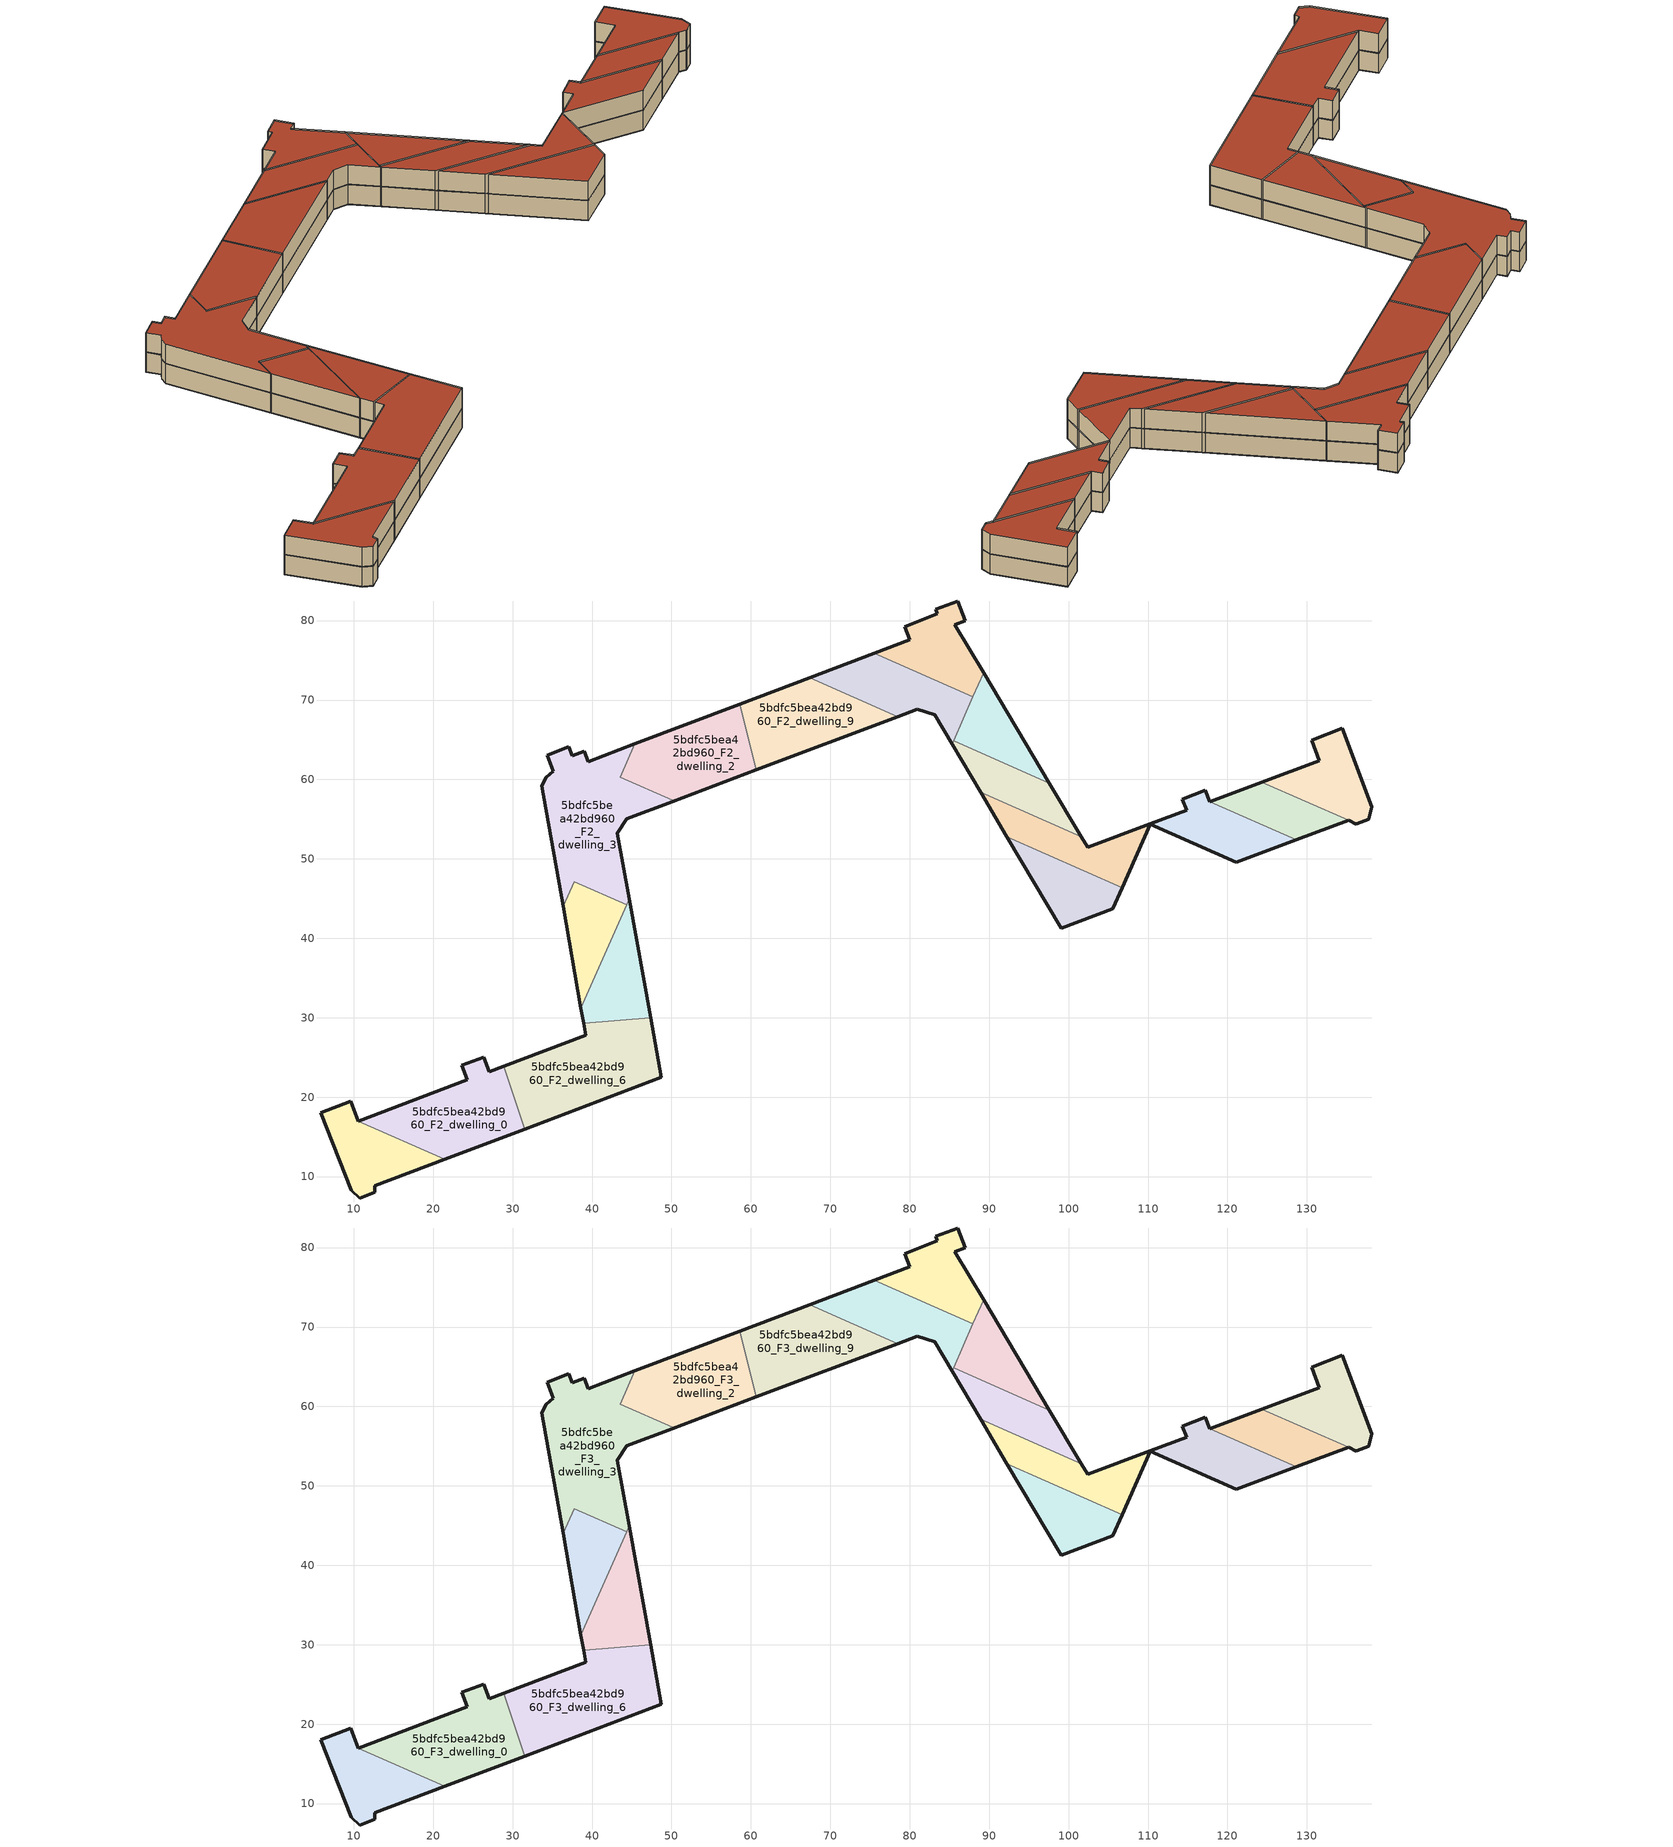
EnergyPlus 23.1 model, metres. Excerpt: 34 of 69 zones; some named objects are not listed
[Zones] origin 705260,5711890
5bdfc5bea42bd960_F2_dwelling_0
 floor to 5bdfc5bea42bd960_F1_dwelling_0 (EU_floor_Construction): 31.53,15.99 28.88,23.9 27.05,23.21 26.34,25.04 23.58,23.99 24.28,22.16 10.56,16.97 21.44,12.17 z6
 wall outside (EU_wall_Construction): 31.53,15.99 21.44,12.17 / 10.56,16.97 24.28,22.16 23.58,23.99 26.34,25.04 27.05,23.21 28.88,23.9 z6:9
 wall to 5bdfc5bea42bd960_F2_dwelling_6 (EU_wall_Construction): 28.88,23.9 31.53,15.99 z6:9
 wall to 5bdfc5bea42bd960_F2_dwelling_1 (EU_wall_Construction): 21.44,12.17 10.56,16.97 z6:9
5bdfc5bea42bd960_F2_dwelling_1
 floor to 5bdfc5bea42bd960_F1_dwelling_1 (EU_floor_Construction): 21.44,12.17 10.56,16.97 9.6,19.5 5.87,18.06 9.7,8.28 10.77,7.3 12.61,8.01 12.64,8.84 z6
 wall outside (EU_wall_Construction): 21.44,12.17 12.64,8.84 12.61,8.01 10.77,7.3 9.7,8.28 5.87,18.06 9.6,19.5 10.56,16.97 z6:9
5bdfc5bea42bd960_F2_dwelling_10
 floor to 5bdfc5bea42bd960_F1_dwelling_10 (EU_floor_Construction): 97.57,59.55 89.31,73.44 85.52,64.87 z6
 wall outside (EU_wall_Construction): 89.31,73.44 97.57,59.55 z6:9
 wall to 5bdfc5bea42bd960_F2_dwelling_11 (EU_wall_Construction): 97.57,59.55 85.52,64.87 z6:9
 wall to 5bdfc5bea42bd960_F2_dwelling_8 (EU_wall_Construction): 85.52,64.87 87.96,70.39 z6:9
 wall to 5bdfc5bea42bd960_F2_dwelling_7 (EU_wall_Construction): 87.96,70.39 89.31,73.44 z6:9
5bdfc5bea42bd960_F2_dwelling_11
 floor to 5bdfc5bea42bd960_F1_dwelling_11 (EU_floor_Construction): 101.61,52.76 97.57,59.55 85.52,64.87 85.33,64.43 88.92,58.37 z6
 wall outside (EU_wall_Construction): 88.92,58.37 85.33,64.43 / 97.57,59.55 101.61,52.76 z6:9
 wall to 5bdfc5bea42bd960_F2_dwelling_12 (EU_wall_Construction): 101.61,52.76 88.92,58.37 z6:9
 wall to 5bdfc5bea42bd960_F2_dwelling_8 (EU_wall_Construction): 85.33,64.43 85.52,64.87 z6:9
5bdfc5bea42bd960_F2_dwelling_12
 floor to 5bdfc5bea42bd960_F1_dwelling_12 (EU_floor_Construction): 106.75,46.37 110.27,54.34 110.3,54.41 102.39,51.45 101.61,52.76 88.92,58.37 92.23,52.78 z6
 wall outside (EU_wall_Construction): 101.61,52.76 102.39,51.45 110.3,54.41 / 110.27,54.34 106.75,46.37 / 92.23,52.78 88.92,58.37 z6:9
 wall to 5bdfc5bea42bd960_F2_dwelling_16 (EU_wall_Construction): 110.3,54.41 110.27,54.34 z6:9
 wall to 5bdfc5bea42bd960_F2_dwelling_13 (EU_wall_Construction): 106.75,46.37 92.23,52.78 z6:9
5bdfc5bea42bd960_F2_dwelling_13
 floor to 5bdfc5bea42bd960_F1_dwelling_13 (EU_floor_Construction): 105.57,43.71 106.75,46.37 92.23,52.78 99.05,41.26 z6
 wall outside (EU_wall_Construction): 106.75,46.37 105.57,43.71 99.05,41.26 92.23,52.78 z6:9
5bdfc5bea42bd960_F2_dwelling_14
 floor to 5bdfc5bea42bd960_F1_dwelling_14 (EU_floor_Construction): 137.8,54.96 138.14,56.59 134.44,66.42 130.62,64.95 131.55,62.37 124.35,59.67 135.24,54.86 136.19,54.36 136.29,54.4 z6
 wall outside (EU_wall_Construction): 124.35,59.67 131.55,62.37 130.62,64.95 134.44,66.42 138.14,56.59 137.8,54.96 136.29,54.4 136.19,54.36 135.24,54.86 z6:9
 wall to 5bdfc5bea42bd960_F2_dwelling_15 (EU_wall_Construction): 135.24,54.86 124.35,59.67 z6:9
5bdfc5bea42bd960_F2_dwelling_15
 floor to 5bdfc5bea42bd960_F1_dwelling_15 (EU_floor_Construction): 135.24,54.86 124.35,59.67 117.78,57.21 128.68,52.39 z6
 wall outside (EU_wall_Construction): 117.78,57.21 124.35,59.67 / 135.24,54.86 128.68,52.39 z6:9
 wall to 5bdfc5bea42bd960_F2_dwelling_16 (EU_wall_Construction): 128.68,52.39 117.78,57.21 z6:9
5bdfc5bea42bd960_F2_dwelling_16
 floor to 5bdfc5bea42bd960_F1_dwelling_16 (EU_floor_Construction): 128.68,52.39 117.78,57.21 117.21,58.62 114.32,57.47 114.86,56.12 110.3,54.41 110.27,54.34 121.11,49.55 z6
 wall outside (EU_wall_Construction): 110.3,54.41 114.86,56.12 114.32,57.47 117.21,58.62 117.78,57.21 / 128.68,52.39 121.11,49.55 110.27,54.34 z6:9
5bdfc5bea42bd960_F2_dwelling_2
 floor to 5bdfc5bea42bd960_F1_dwelling_2 (EU_floor_Construction): 60.69,61.2 58.57,69.46 45.39,64.46 43.54,60.29 50.16,57.37 50.09,57.21 z6
 wall outside (EU_wall_Construction): 60.69,61.2 50.09,57.21 / 45.39,64.46 58.57,69.46 z6:9
 wall to 5bdfc5bea42bd960_F2_dwelling_3 (EU_wall_Construction): 50.09,57.21 50.16,57.37 43.54,60.29 45.39,64.46 z6:9
 wall to 5bdfc5bea42bd960_F2_dwelling_9 (EU_wall_Construction): 58.57,69.46 60.69,61.2 z6:9
5bdfc5bea42bd960_F2_dwelling_3
 floor to 5bdfc5bea42bd960_F1_dwelling_3 (EU_floor_Construction): 44.67,44.96 43.19,53.2 44.36,55.05 50.09,57.21 50.16,57.37 43.54,60.29 45.39,64.46 39.49,62.23 39.02,63.52 37.52,62.95 37.08,64.1 34.36,63.02 35.1,61.03 34.24,60.3 33.68,59.23 36.35,44.01 37.73,47.13 44.34,44.21 z6
 wall outside (EU_wall_Construction): 50.09,57.21 44.36,55.05 43.19,53.2 44.67,44.96 / 36.35,44.01 33.68,59.23 34.24,60.3 35.1,61.03 34.36,63.02 37.08,64.1 37.52,62.95 39.02,63.52 39.49,62.23 45.39,64.46 z6:9
 wall to 5bdfc5bea42bd960_F2_dwelling_4 (EU_wall_Construction): 44.34,44.21 37.73,47.13 36.35,44.01 z6:9
 wall to 5bdfc5bea42bd960_F2_dwelling_5 (EU_wall_Construction): 44.67,44.96 44.34,44.21 z6:9
5bdfc5bea42bd960_F2_dwelling_4
 floor to 5bdfc5bea42bd960_F1_dwelling_4 (EU_floor_Construction): 38.6,31.21 44.34,44.21 37.73,47.13 36.35,44.01 z6
 wall outside (EU_wall_Construction): 38.6,31.21 36.35,44.01 z6:9
 wall to 5bdfc5bea42bd960_F2_dwelling_5 (EU_wall_Construction): 44.34,44.21 38.6,31.21 z6:9
5bdfc5bea42bd960_F2_dwelling_5
 floor to 5bdfc5bea42bd960_F1_dwelling_5 (EU_floor_Construction): 47.37,29.96 44.67,44.96 38.6,31.21 38.94,29.3 z6
 wall outside (EU_wall_Construction): 44.67,44.96 47.37,29.96 / 38.94,29.3 38.6,31.21 z6:9
 wall to 5bdfc5bea42bd960_F2_dwelling_6 (EU_wall_Construction): 47.37,29.96 38.94,29.3 z6:9
5bdfc5bea42bd960_F2_dwelling_6
 floor to 5bdfc5bea42bd960_F1_dwelling_6 (EU_floor_Construction): 48.71,22.49 47.37,29.96 38.94,29.3 39.2,27.81 28.88,23.9 31.53,15.99 z6
 wall outside (EU_wall_Construction): 47.37,29.96 48.71,22.49 31.53,15.99 / 28.88,23.9 39.2,27.81 38.94,29.3 z6:9
5bdfc5bea42bd960_F2_dwelling_7
 floor to 5bdfc5bea42bd960_F1_dwelling_7 (EU_floor_Construction): 87.96,70.39 89.31,73.44 85.7,79.5 86.98,79.96 86.03,82.47 83.26,81.41 83.47,80.84 79.39,79.22 80.01,77.58 75.53,75.88 z6
 wall outside (EU_wall_Construction): 75.53,75.88 80.01,77.58 79.39,79.22 83.47,80.84 83.26,81.41 86.03,82.47 86.98,79.96 85.7,79.5 89.31,73.44 z6:9
 wall to 5bdfc5bea42bd960_F2_dwelling_8 (EU_wall_Construction): 87.96,70.39 75.53,75.88 z6:9
5bdfc5bea42bd960_F2_dwelling_8
 floor to 5bdfc5bea42bd960_F1_dwelling_8 (EU_floor_Construction): 85.33,64.43 87.96,70.39 75.53,75.88 67.42,72.81 78.51,67.91 80.94,68.83 83.13,68.15 z6
 wall outside (EU_wall_Construction): 67.42,72.81 75.53,75.88 / 85.33,64.43 83.13,68.15 80.94,68.83 78.51,67.91 z6:9
 wall to 5bdfc5bea42bd960_F2_dwelling_9 (EU_wall_Construction): 78.51,67.91 67.42,72.81 z6:9
5bdfc5bea42bd960_F2_dwelling_9
 floor to 5bdfc5bea42bd960_F1_dwelling_9 (EU_floor_Construction): 78.51,67.91 67.42,72.81 58.57,69.46 60.69,61.2 z6
 wall outside (EU_wall_Construction): 78.51,67.91 60.69,61.2 / 58.57,69.46 67.42,72.81 z6:9
5bdfc5bea42bd960_F3_dwelling_0
 floor to 5bdfc5bea42bd960_F2_dwelling_0 (EU_floor_Construction): 31.53,15.99 28.88,23.9 27.05,23.21 26.34,25.04 23.58,23.99 24.28,22.16 10.56,16.97 21.44,12.17 z9
 wall outside (EU_wall_Construction): 31.53,15.99 21.44,12.17 / 10.56,16.97 24.28,22.16 23.58,23.99 26.34,25.04 27.05,23.21 28.88,23.9 z9:12
 wall to 5bdfc5bea42bd960_F3_dwelling_6 (EU_wall_Construction): 28.88,23.9 31.53,15.99 z9:12
 wall to 5bdfc5bea42bd960_F3_dwelling_1 (EU_wall_Construction): 21.44,12.17 10.56,16.97 z9:12
 roof outside (EU_roof_Construction): 28.88,23.9 31.53,15.99 21.44,12.17 10.56,16.97 24.28,22.16 23.58,23.99 26.34,25.04 27.05,23.21 z12
5bdfc5bea42bd960_F3_dwelling_1
 floor to 5bdfc5bea42bd960_F2_dwelling_1 (EU_floor_Construction): 21.44,12.17 10.56,16.97 9.6,19.5 5.87,18.06 9.7,8.28 10.77,7.3 12.61,8.01 12.64,8.84 z9
 wall outside (EU_wall_Construction): 21.44,12.17 12.64,8.84 12.61,8.01 10.77,7.3 9.7,8.28 5.87,18.06 9.6,19.5 10.56,16.97 z9:12
 roof outside (EU_roof_Construction): 21.44,12.17 12.64,8.84 12.61,8.01 10.77,7.3 9.7,8.28 5.87,18.06 9.6,19.5 10.56,16.97 z12
5bdfc5bea42bd960_F3_dwelling_10
 floor to 5bdfc5bea42bd960_F2_dwelling_10 (EU_floor_Construction): 97.57,59.55 89.31,73.44 85.52,64.87 z9
 wall outside (EU_wall_Construction): 89.31,73.44 97.57,59.55 z9:12
 wall to 5bdfc5bea42bd960_F3_dwelling_11 (EU_wall_Construction): 97.57,59.55 85.52,64.87 z9:12
 wall to 5bdfc5bea42bd960_F3_dwelling_8 (EU_wall_Construction): 85.52,64.87 87.96,70.39 z9:12
 wall to 5bdfc5bea42bd960_F3_dwelling_7 (EU_wall_Construction): 87.96,70.39 89.31,73.44 z9:12
 roof outside (EU_roof_Construction): 89.31,73.44 97.57,59.55 85.52,64.87 z12
5bdfc5bea42bd960_F3_dwelling_11
 floor to 5bdfc5bea42bd960_F2_dwelling_11 (EU_floor_Construction): 101.61,52.76 97.57,59.55 85.52,64.87 85.33,64.43 88.92,58.37 z9
 wall outside (EU_wall_Construction): 88.92,58.37 85.33,64.43 / 97.57,59.55 101.61,52.76 z9:12
 wall to 5bdfc5bea42bd960_F3_dwelling_12 (EU_wall_Construction): 101.61,52.76 88.92,58.37 z9:12
 wall to 5bdfc5bea42bd960_F3_dwelling_8 (EU_wall_Construction): 85.33,64.43 85.52,64.87 z9:12
 roof outside (EU_roof_Construction): 97.57,59.55 101.61,52.76 88.92,58.37 85.33,64.43 85.52,64.87 z12
5bdfc5bea42bd960_F3_dwelling_12
 floor to 5bdfc5bea42bd960_F2_dwelling_12 (EU_floor_Construction): 106.75,46.37 110.27,54.34 110.3,54.41 102.39,51.45 101.61,52.76 88.92,58.37 92.23,52.78 z9
 wall outside (EU_wall_Construction): 101.61,52.76 102.39,51.45 110.3,54.41 / 110.27,54.34 106.75,46.37 / 92.23,52.78 88.92,58.37 z9:12
 wall to 5bdfc5bea42bd960_F3_dwelling_16 (EU_wall_Construction): 110.3,54.41 110.27,54.34 z9:12
 wall to 5bdfc5bea42bd960_F3_dwelling_13 (EU_wall_Construction): 106.75,46.37 92.23,52.78 z9:12
 roof outside (EU_roof_Construction): 110.3,54.41 110.27,54.34 106.75,46.37 92.23,52.78 88.92,58.37 101.61,52.76 102.39,51.45 z12
5bdfc5bea42bd960_F3_dwelling_13
 floor to 5bdfc5bea42bd960_F2_dwelling_13 (EU_floor_Construction): 105.57,43.71 106.75,46.37 92.23,52.78 99.05,41.26 z9
 wall outside (EU_wall_Construction): 106.75,46.37 105.57,43.71 99.05,41.26 92.23,52.78 z9:12
 roof outside (EU_roof_Construction): 106.75,46.37 105.57,43.71 99.05,41.26 92.23,52.78 z12
5bdfc5bea42bd960_F3_dwelling_14
 floor to 5bdfc5bea42bd960_F2_dwelling_14 (EU_floor_Construction): 137.8,54.96 138.14,56.59 134.44,66.42 130.62,64.95 131.55,62.37 124.35,59.67 135.24,54.86 136.19,54.36 136.29,54.4 z9
 wall outside (EU_wall_Construction): 124.35,59.67 131.55,62.37 130.62,64.95 134.44,66.42 138.14,56.59 137.8,54.96 136.29,54.4 136.19,54.36 135.24,54.86 z9:12
 wall to 5bdfc5bea42bd960_F3_dwelling_15 (EU_wall_Construction): 135.24,54.86 124.35,59.67 z9:12
 roof outside (EU_roof_Construction): 134.44,66.42 138.14,56.59 137.8,54.96 136.29,54.4 136.19,54.36 135.24,54.86 124.35,59.67 131.55,62.37 130.62,64.95 z12
5bdfc5bea42bd960_F3_dwelling_15
 floor to 5bdfc5bea42bd960_F2_dwelling_15 (EU_floor_Construction): 135.24,54.86 124.35,59.67 117.78,57.21 128.68,52.39 z9
 wall outside (EU_wall_Construction): 117.78,57.21 124.35,59.67 / 135.24,54.86 128.68,52.39 z9:12
 wall to 5bdfc5bea42bd960_F3_dwelling_16 (EU_wall_Construction): 128.68,52.39 117.78,57.21 z9:12
 roof outside (EU_roof_Construction): 135.24,54.86 128.68,52.39 117.78,57.21 124.35,59.67 z12
5bdfc5bea42bd960_F3_dwelling_16
 floor to 5bdfc5bea42bd960_F2_dwelling_16 (EU_floor_Construction): 128.68,52.39 117.78,57.21 117.21,58.62 114.32,57.47 114.86,56.12 110.3,54.41 110.27,54.34 121.11,49.55 z9
 wall outside (EU_wall_Construction): 110.3,54.41 114.86,56.12 114.32,57.47 117.21,58.62 117.78,57.21 / 128.68,52.39 121.11,49.55 110.27,54.34 z9:12
 roof outside (EU_roof_Construction): 128.68,52.39 121.11,49.55 110.27,54.34 110.3,54.41 114.86,56.12 114.32,57.47 117.21,58.62 117.78,57.21 z12
5bdfc5bea42bd960_F3_dwelling_2
 floor to 5bdfc5bea42bd960_F2_dwelling_2 (EU_floor_Construction): 60.69,61.2 58.57,69.46 45.39,64.46 43.54,60.29 50.16,57.37 50.09,57.21 z9
 wall outside (EU_wall_Construction): 60.69,61.2 50.09,57.21 / 45.39,64.46 58.57,69.46 z9:12
 wall to 5bdfc5bea42bd960_F3_dwelling_3 (EU_wall_Construction): 50.09,57.21 50.16,57.37 43.54,60.29 45.39,64.46 z9:12
 wall to 5bdfc5bea42bd960_F3_dwelling_9 (EU_wall_Construction): 58.57,69.46 60.69,61.2 z9:12
 roof outside (EU_roof_Construction): 58.57,69.46 60.69,61.2 50.09,57.21 50.16,57.37 43.54,60.29 45.39,64.46 z12
5bdfc5bea42bd960_F3_dwelling_3
 floor to 5bdfc5bea42bd960_F2_dwelling_3 (EU_floor_Construction): 44.67,44.96 43.19,53.2 44.36,55.05 50.09,57.21 50.16,57.37 43.54,60.29 45.39,64.46 39.49,62.23 39.02,63.52 37.52,62.95 37.08,64.1 34.36,63.02 35.1,61.03 34.24,60.3 33.68,59.23 36.35,44.01 37.73,47.13 44.34,44.21 z9
 wall outside (EU_wall_Construction): 50.09,57.21 44.36,55.05 43.19,53.2 44.67,44.96 / 36.35,44.01 33.68,59.23 34.24,60.3 35.1,61.03 34.36,63.02 37.08,64.1 37.52,62.95 39.02,63.52 39.49,62.23 45.39,64.46 z9:12
 wall to 5bdfc5bea42bd960_F3_dwelling_4 (EU_wall_Construction): 44.34,44.21 37.73,47.13 36.35,44.01 z9:12
 wall to 5bdfc5bea42bd960_F3_dwelling_5 (EU_wall_Construction): 44.67,44.96 44.34,44.21 z9:12
 roof outside (EU_roof_Construction): 45.39,64.46 43.54,60.29 50.16,57.37 50.09,57.21 44.36,55.05 43.19,53.2 44.67,44.96 44.34,44.21 37.73,47.13 36.35,44.01 33.68,59.23 34.24,60.3 35.1,61.03 34.36,63.02 37.08,64.1 37.52,62.95 39.02,63.52 39.49,62.23 z12
5bdfc5bea42bd960_F3_dwelling_4
 floor to 5bdfc5bea42bd960_F2_dwelling_4 (EU_floor_Construction): 38.6,31.21 44.34,44.21 37.73,47.13 36.35,44.01 z9
 wall outside (EU_wall_Construction): 38.6,31.21 36.35,44.01 z9:12
 wall to 5bdfc5bea42bd960_F3_dwelling_5 (EU_wall_Construction): 44.34,44.21 38.6,31.21 z9:12
 roof outside (EU_roof_Construction): 44.34,44.21 38.6,31.21 36.35,44.01 37.73,47.13 z12
5bdfc5bea42bd960_F3_dwelling_5
 floor to 5bdfc5bea42bd960_F2_dwelling_5 (EU_floor_Construction): 47.37,29.96 44.67,44.96 38.6,31.21 38.94,29.3 z9
 wall outside (EU_wall_Construction): 44.67,44.96 47.37,29.96 / 38.94,29.3 38.6,31.21 z9:12
 wall to 5bdfc5bea42bd960_F3_dwelling_6 (EU_wall_Construction): 47.37,29.96 38.94,29.3 z9:12
 roof outside (EU_roof_Construction): 44.67,44.96 47.37,29.96 38.94,29.3 38.6,31.21 z12
5bdfc5bea42bd960_F3_dwelling_6
 floor to 5bdfc5bea42bd960_F2_dwelling_6 (EU_floor_Construction): 48.71,22.49 47.37,29.96 38.94,29.3 39.2,27.81 28.88,23.9 31.53,15.99 z9
 wall outside (EU_wall_Construction): 47.37,29.96 48.71,22.49 31.53,15.99 / 28.88,23.9 39.2,27.81 38.94,29.3 z9:12
 roof outside (EU_roof_Construction): 47.37,29.96 48.71,22.49 31.53,15.99 28.88,23.9 39.2,27.81 38.94,29.3 z12
5bdfc5bea42bd960_F3_dwelling_7
 floor to 5bdfc5bea42bd960_F2_dwelling_7 (EU_floor_Construction): 87.96,70.39 89.31,73.44 85.7,79.5 86.98,79.96 86.03,82.47 83.26,81.41 83.47,80.84 79.39,79.22 80.01,77.58 75.53,75.88 z9
 wall outside (EU_wall_Construction): 75.53,75.88 80.01,77.58 79.39,79.22 83.47,80.84 83.26,81.41 86.03,82.47 86.98,79.96 85.7,79.5 89.31,73.44 z9:12
 wall to 5bdfc5bea42bd960_F3_dwelling_8 (EU_wall_Construction): 87.96,70.39 75.53,75.88 z9:12
 roof outside (EU_roof_Construction): 86.03,82.47 86.98,79.96 85.7,79.5 89.31,73.44 87.96,70.39 75.53,75.88 80.01,77.58 79.39,79.22 83.47,80.84 83.26,81.41 z12
5bdfc5bea42bd960_F3_dwelling_8
 floor to 5bdfc5bea42bd960_F2_dwelling_8 (EU_floor_Construction): 85.33,64.43 87.96,70.39 75.53,75.88 67.42,72.81 78.51,67.91 80.94,68.83 83.13,68.15 z9
 wall outside (EU_wall_Construction): 67.42,72.81 75.53,75.88 / 85.33,64.43 83.13,68.15 80.94,68.83 78.51,67.91 z9:12
 wall to 5bdfc5bea42bd960_F3_dwelling_9 (EU_wall_Construction): 78.51,67.91 67.42,72.81 z9:12
 roof outside (EU_roof_Construction): 87.96,70.39 85.33,64.43 83.13,68.15 80.94,68.83 78.51,67.91 67.42,72.81 75.53,75.88 z12
5bdfc5bea42bd960_F3_dwelling_9
 floor to 5bdfc5bea42bd960_F2_dwelling_9 (EU_floor_Construction): 78.51,67.91 67.42,72.81 58.57,69.46 60.69,61.2 z9
 wall outside (EU_wall_Construction): 78.51,67.91 60.69,61.2 / 58.57,69.46 67.42,72.81 z9:12
 roof outside (EU_roof_Construction): 78.51,67.91 60.69,61.2 58.57,69.46 67.42,72.81 z12
[Building]
EU S2 Campaign: North Axis=0; Terrain=City; Solar Distribution=FullExterior
[Site:Location]
London: Latitude=51.5; Longitude=-0.5; Time Zone=0; Elevation=25
[SizingPeriod:WeatherFileDays]
AnnualSizingPeriod: Begin Month=1; Begin Day of Month=1; End Month=12; End Day of Month=31; Day of Week for Start Day=Monday; Use Weather File Daylight Saving Period=No; Use Weather File Rain and Snow Indicators=No
[MATERIAL]
EU_InternalMass_Material: Roughness=MediumRough; Thickness=0.1; Conductivity=1; Density=1800; Specific Heat=900; Thermal Absorptance=0.9; Solar Absorptance=0.7; Visible Absorptance=0.7
[MATERIAL:NOMASS] Roughness=MediumRough; Thermal Absorptance=0.9; Solar Absorptance=0.7; Visible Absorptance=0.7
Name | Thermal Resistance
EU_wall_NoMass | 0.635353
EU_roof_NoMass | 0.675062
EU_floor_NoMass | 1.96382
[CONSTRUCTION]
EU_wall_Construction: EU_wall_NoMass
EU_roof_Construction: EU_roof_NoMass
EU_floor_Construction: EU_floor_NoMass
EU_InternalMass_Construction: EU_InternalMass_Material
[ZONE] Type=1; Multiplier=1; Ceiling Height=autocalculate; Floor Area=autocalculate; Part of Total Floor Area=Yes
Name | Volume
5bdfc5bea42bd960_F2_dwelling_0; 5bdfc5bea42bd960_F3_dwelling_0 | 397.381
5bdfc5bea42bd960_F2_dwelling_1; 5bdfc5bea42bd960_F3_dwelling_1 | 241.644
5bdfc5bea42bd960_F2_dwelling_10; 5bdfc5bea42bd960_F3_dwelling_10 | 185.026
5bdfc5bea42bd960_F2_dwelling_11; 5bdfc5bea42bd960_F3_dwelling_11 | 189.787
5bdfc5bea42bd960_F2_dwelling_12; 5bdfc5bea42bd960_F3_dwelling_12 | 245.201
5bdfc5bea42bd960_F2_dwelling_13; 5bdfc5bea42bd960_F3_dwelling_13 | 206.672
5bdfc5bea42bd960_F2_dwelling_14; 5bdfc5bea42bd960_F3_dwelling_14 | 228.429
5bdfc5bea42bd960_F2_dwelling_15; 5bdfc5bea42bd960_F3_dwelling_15 | 175.304
5bdfc5bea42bd960_F2_dwelling_16; 5bdfc5bea42bd960_F3_dwelling_16 | 216.287
5bdfc5bea42bd960_F2_dwelling_2; 5bdfc5bea42bd960_F3_dwelling_2 | 370.118
5bdfc5bea42bd960_F2_dwelling_3; 5bdfc5bea42bd960_F3_dwelling_3 | 537.442
5bdfc5bea42bd960_F2_dwelling_4; 5bdfc5bea42bd960_F3_dwelling_4 | 190.948
5bdfc5bea42bd960_F2_dwelling_5; 5bdfc5bea42bd960_F3_dwelling_5 | 216.699
5bdfc5bea42bd960_F2_dwelling_6; 5bdfc5bea42bd960_F3_dwelling_6 | 482.843
5bdfc5bea42bd960_F2_dwelling_7; 5bdfc5bea42bd960_F3_dwelling_7 | 229.801
5bdfc5bea42bd960_F2_dwelling_8; 5bdfc5bea42bd960_F3_dwelling_8 | 277.2
5bdfc5bea42bd960_F2_dwelling_9; 5bdfc5bea42bd960_F3_dwelling_9 | 362.695
[INTERNALMASS] Construction=EU_InternalMass_Construction
Name | Zone or ZoneList | Surface Area
5bdfc5bea42bd960_F2_dwelling_0_EU_InternalMass | 5bdfc5bea42bd960_F2_dwelling_0 | 115.563
5bdfc5bea42bd960_F2_dwelling_1_EU_InternalMass | 5bdfc5bea42bd960_F2_dwelling_1 | 91.8486
5bdfc5bea42bd960_F2_dwelling_2_EU_InternalMass | 5bdfc5bea42bd960_F2_dwelling_2 | 91.8633
5bdfc5bea42bd960_F2_dwelling_3_EU_InternalMass | 5bdfc5bea42bd960_F2_dwelling_3 | 91.8493
5bdfc5bea42bd960_F2_dwelling_4_EU_InternalMass | 5bdfc5bea42bd960_F2_dwelling_4 | 91.8446
5bdfc5bea42bd960_F2_dwelling_5_EU_InternalMass | 5bdfc5bea42bd960_F2_dwelling_5 | 91.3112
5bdfc5bea42bd960_F2_dwelling_6_EU_InternalMass | 5bdfc5bea42bd960_F2_dwelling_6 | 92.3996
5bdfc5bea42bd960_F2_dwelling_7_EU_InternalMass | 5bdfc5bea42bd960_F2_dwelling_7 | 77.3999
5bdfc5bea42bd960_F2_dwelling_8_EU_InternalMass | 5bdfc5bea42bd960_F2_dwelling_8 | 106.313
5bdfc5bea42bd960_F2_dwelling_9_EU_InternalMass | 5bdfc5bea42bd960_F2_dwelling_9 | 128.035
5bdfc5bea42bd960_F2_dwelling_10_EU_InternalMass | 5bdfc5bea42bd960_F2_dwelling_10 | 164.448
5bdfc5bea42bd960_F2_dwelling_11_EU_InternalMass | 5bdfc5bea42bd960_F2_dwelling_11 | 78.1274
5bdfc5bea42bd960_F2_dwelling_12_EU_InternalMass | 5bdfc5bea42bd960_F2_dwelling_12 | 70.6648
5bdfc5bea42bd960_F2_dwelling_13_EU_InternalMass | 5bdfc5bea42bd960_F2_dwelling_13 | 73.1359
5bdfc5bea42bd960_F2_dwelling_14_EU_InternalMass | 5bdfc5bea42bd960_F2_dwelling_14 | 64.8996
5bdfc5bea42bd960_F2_dwelling_15_EU_InternalMass | 5bdfc5bea42bd960_F2_dwelling_15 | 57.1176
5bdfc5bea42bd960_F2_dwelling_16_EU_InternalMass | 5bdfc5bea42bd960_F2_dwelling_16 | 166.529
5bdfc5bea42bd960_F3_dwelling_0_EU_InternalMass | 5bdfc5bea42bd960_F3_dwelling_0 | 115.563
5bdfc5bea42bd960_F3_dwelling_1_EU_InternalMass | 5bdfc5bea42bd960_F3_dwelling_1 | 91.8486
5bdfc5bea42bd960_F3_dwelling_2_EU_InternalMass | 5bdfc5bea42bd960_F3_dwelling_2 | 91.8633
5bdfc5bea42bd960_F3_dwelling_3_EU_InternalMass | 5bdfc5bea42bd960_F3_dwelling_3 | 91.8493
5bdfc5bea42bd960_F3_dwelling_4_EU_InternalMass | 5bdfc5bea42bd960_F3_dwelling_4 | 91.8446
5bdfc5bea42bd960_F3_dwelling_5_EU_InternalMass | 5bdfc5bea42bd960_F3_dwelling_5 | 91.3112
5bdfc5bea42bd960_F3_dwelling_6_EU_InternalMass | 5bdfc5bea42bd960_F3_dwelling_6 | 92.3996
5bdfc5bea42bd960_F3_dwelling_7_EU_InternalMass | 5bdfc5bea42bd960_F3_dwelling_7 | 77.3999
5bdfc5bea42bd960_F3_dwelling_8_EU_InternalMass | 5bdfc5bea42bd960_F3_dwelling_8 | 106.313
5bdfc5bea42bd960_F3_dwelling_9_EU_InternalMass | 5bdfc5bea42bd960_F3_dwelling_9 | 128.035
5bdfc5bea42bd960_F3_dwelling_10_EU_InternalMass | 5bdfc5bea42bd960_F3_dwelling_10 | 164.448
5bdfc5bea42bd960_F3_dwelling_11_EU_InternalMass | 5bdfc5bea42bd960_F3_dwelling_11 | 78.1274
5bdfc5bea42bd960_F3_dwelling_12_EU_InternalMass | 5bdfc5bea42bd960_F3_dwelling_12 | 70.6648
5bdfc5bea42bd960_F3_dwelling_13_EU_InternalMass | 5bdfc5bea42bd960_F3_dwelling_13 | 73.1359
5bdfc5bea42bd960_F3_dwelling_14_EU_InternalMass | 5bdfc5bea42bd960_F3_dwelling_14 | 64.8996
5bdfc5bea42bd960_F3_dwelling_15_EU_InternalMass | 5bdfc5bea42bd960_F3_dwelling_15 | 57.1176
5bdfc5bea42bd960_F3_dwelling_16_EU_InternalMass | 5bdfc5bea42bd960_F3_dwelling_16 | 166.529
[OTHEREQUIPMENT] Fuel Type=Electricity; Design Level Calculation Method=Watts/Area; Power per Zone Floor Area=1; Fraction Latent=0; Fraction Radiant=0; Fraction Lost=0; Carbon Dioxide Generation Rate=0; EndUse Subcategory=EU_Step8_InternalGains
Name | Zone or ZoneList or Space or SpaceList | Schedule
EU_Step8_InternalGain_5bdfc5bea42bd960_F2_dwelling_0_f000 | 5bdfc5bea42bd960_F2_dwelling_0 | EU_Step8_GainSchedule_5bdfc5bea42bd960_F2_dwelling_0_f000
EU_Step8_InternalGain_5bdfc5bea42bd960_F2_dwelling_1_f000 | 5bdfc5bea42bd960_F2_dwelling_1 | EU_Step8_GainSchedule_5bdfc5bea42bd960_F2_dwelling_1_f000
EU_Step8_InternalGain_5bdfc5bea42bd960_F2_dwelling_2_f000 | 5bdfc5bea42bd960_F2_dwelling_2 | EU_Step8_GainSchedule_5bdfc5bea42bd960_F2_dwelling_2_f000
EU_Step8_InternalGain_5bdfc5bea42bd960_F2_dwelling_3_f000 | 5bdfc5bea42bd960_F2_dwelling_3 | EU_Step8_GainSchedule_5bdfc5bea42bd960_F2_dwelling_3_f000
EU_Step8_InternalGain_5bdfc5bea42bd960_F2_dwelling_4_f000 | 5bdfc5bea42bd960_F2_dwelling_4 | EU_Step8_GainSchedule_5bdfc5bea42bd960_F2_dwelling_4_f000
EU_Step8_InternalGain_5bdfc5bea42bd960_F2_dwelling_5_f000 | 5bdfc5bea42bd960_F2_dwelling_5 | EU_Step8_GainSchedule_5bdfc5bea42bd960_F2_dwelling_5_f000
EU_Step8_InternalGain_5bdfc5bea42bd960_F2_dwelling_6_f000 | 5bdfc5bea42bd960_F2_dwelling_6 | EU_Step8_GainSchedule_5bdfc5bea42bd960_F2_dwelling_6_f000
EU_Step8_InternalGain_5bdfc5bea42bd960_F2_dwelling_7_f000 | 5bdfc5bea42bd960_F2_dwelling_7 | EU_Step8_GainSchedule_5bdfc5bea42bd960_F2_dwelling_7_f000
EU_Step8_InternalGain_5bdfc5bea42bd960_F2_dwelling_8_f000 | 5bdfc5bea42bd960_F2_dwelling_8 | EU_Step8_GainSchedule_5bdfc5bea42bd960_F2_dwelling_8_f000
EU_Step8_InternalGain_5bdfc5bea42bd960_F2_dwelling_9_f000 | 5bdfc5bea42bd960_F2_dwelling_9 | EU_Step8_GainSchedule_5bdfc5bea42bd960_F2_dwelling_9_f000
EU_Step8_InternalGain_5bdfc5bea42bd960_F2_dwelling_10_f000 | 5bdfc5bea42bd960_F2_dwelling_10 | EU_Step8_GainSchedule_5bdfc5bea42bd960_F2_dwelling_10_f000
EU_Step8_InternalGain_5bdfc5bea42bd960_F2_dwelling_11_f000 | 5bdfc5bea42bd960_F2_dwelling_11 | EU_Step8_GainSchedule_5bdfc5bea42bd960_F2_dwelling_11_f000
EU_Step8_InternalGain_5bdfc5bea42bd960_F2_dwelling_12_f000 | 5bdfc5bea42bd960_F2_dwelling_12 | EU_Step8_GainSchedule_5bdfc5bea42bd960_F2_dwelling_12_f000
EU_Step8_InternalGain_5bdfc5bea42bd960_F2_dwelling_13_f000 | 5bdfc5bea42bd960_F2_dwelling_13 | EU_Step8_GainSchedule_5bdfc5bea42bd960_F2_dwelling_13_f000
EU_Step8_InternalGain_5bdfc5bea42bd960_F2_dwelling_14_f000 | 5bdfc5bea42bd960_F2_dwelling_14 | EU_Step8_GainSchedule_5bdfc5bea42bd960_F2_dwelling_14_f000
EU_Step8_InternalGain_5bdfc5bea42bd960_F2_dwelling_15_f000 | 5bdfc5bea42bd960_F2_dwelling_15 | EU_Step8_GainSchedule_5bdfc5bea42bd960_F2_dwelling_15_f000
EU_Step8_InternalGain_5bdfc5bea42bd960_F2_dwelling_16_f000 | 5bdfc5bea42bd960_F2_dwelling_16 | EU_Step8_GainSchedule_5bdfc5bea42bd960_F2_dwelling_16_f000
EU_Step8_InternalGain_5bdfc5bea42bd960_F3_dwelling_0_f000 | 5bdfc5bea42bd960_F3_dwelling_0 | EU_Step8_GainSchedule_5bdfc5bea42bd960_F3_dwelling_0_f000
EU_Step8_InternalGain_5bdfc5bea42bd960_F3_dwelling_1_f000 | 5bdfc5bea42bd960_F3_dwelling_1 | EU_Step8_GainSchedule_5bdfc5bea42bd960_F3_dwelling_1_f000
EU_Step8_InternalGain_5bdfc5bea42bd960_F3_dwelling_2_f000 | 5bdfc5bea42bd960_F3_dwelling_2 | EU_Step8_GainSchedule_5bdfc5bea42bd960_F3_dwelling_2_f000
EU_Step8_InternalGain_5bdfc5bea42bd960_F3_dwelling_3_f000 | 5bdfc5bea42bd960_F3_dwelling_3 | EU_Step8_GainSchedule_5bdfc5bea42bd960_F3_dwelling_3_f000
EU_Step8_InternalGain_5bdfc5bea42bd960_F3_dwelling_4_f000 | 5bdfc5bea42bd960_F3_dwelling_4 | EU_Step8_GainSchedule_5bdfc5bea42bd960_F3_dwelling_4_f000
EU_Step8_InternalGain_5bdfc5bea42bd960_F3_dwelling_5_f000 | 5bdfc5bea42bd960_F3_dwelling_5 | EU_Step8_GainSchedule_5bdfc5bea42bd960_F3_dwelling_5_f000
EU_Step8_InternalGain_5bdfc5bea42bd960_F3_dwelling_6_f000 | 5bdfc5bea42bd960_F3_dwelling_6 | EU_Step8_GainSchedule_5bdfc5bea42bd960_F3_dwelling_6_f000
EU_Step8_InternalGain_5bdfc5bea42bd960_F3_dwelling_7_f000 | 5bdfc5bea42bd960_F3_dwelling_7 | EU_Step8_GainSchedule_5bdfc5bea42bd960_F3_dwelling_7_f000
EU_Step8_InternalGain_5bdfc5bea42bd960_F3_dwelling_8_f000 | 5bdfc5bea42bd960_F3_dwelling_8 | EU_Step8_GainSchedule_5bdfc5bea42bd960_F3_dwelling_8_f000
EU_Step8_InternalGain_5bdfc5bea42bd960_F3_dwelling_9_f000 | 5bdfc5bea42bd960_F3_dwelling_9 | EU_Step8_GainSchedule_5bdfc5bea42bd960_F3_dwelling_9_f000
EU_Step8_InternalGain_5bdfc5bea42bd960_F3_dwelling_10_f000 | 5bdfc5bea42bd960_F3_dwelling_10 | EU_Step8_GainSchedule_5bdfc5bea42bd960_F3_dwelling_10_f000
EU_Step8_InternalGain_5bdfc5bea42bd960_F3_dwelling_11_f000 | 5bdfc5bea42bd960_F3_dwelling_11 | EU_Step8_GainSchedule_5bdfc5bea42bd960_F3_dwelling_11_f000
EU_Step8_InternalGain_5bdfc5bea42bd960_F3_dwelling_12_f000 | 5bdfc5bea42bd960_F3_dwelling_12 | EU_Step8_GainSchedule_5bdfc5bea42bd960_F3_dwelling_12_f000
EU_Step8_InternalGain_5bdfc5bea42bd960_F3_dwelling_13_f000 | 5bdfc5bea42bd960_F3_dwelling_13 | EU_Step8_GainSchedule_5bdfc5bea42bd960_F3_dwelling_13_f000
EU_Step8_InternalGain_5bdfc5bea42bd960_F3_dwelling_14_f000 | 5bdfc5bea42bd960_F3_dwelling_14 | EU_Step8_GainSchedule_5bdfc5bea42bd960_F3_dwelling_14_f000
EU_Step8_InternalGain_5bdfc5bea42bd960_F3_dwelling_15_f000 | 5bdfc5bea42bd960_F3_dwelling_15 | EU_Step8_GainSchedule_5bdfc5bea42bd960_F3_dwelling_15_f000
EU_Step8_InternalGain_5bdfc5bea42bd960_F3_dwelling_16_f000 | 5bdfc5bea42bd960_F3_dwelling_16 | EU_Step8_GainSchedule_5bdfc5bea42bd960_F3_dwelling_16_f000
[ZONEVENTILATION:DESIGNFLOWRATE] Schedule=EU_AlwaysOn; Design Flow Rate Calculation Method=AirChanges/Hour; Air Changes per Hour=0.555504; Ventilation Type=Natural; Fan Pressure Rise=0; Fan Total Efficiency=1; Constant Term Coefficient=1; Temperature Term Coefficient=0; Velocity Term Coefficient=0; Velocity Squared Term Coefficient=0; Minimum Indoor Temperature=-100; Maximum Indoor Temperature=100; Delta Temperature=-100; Minimum Outdoor Temperature=-100; Maximum Outdoor Temperature=100; Maximum Wind Speed=40
Name | Zone or ZoneList or Space or SpaceList
EU_ConstantAir_5bdfc5bea42bd960_F2_dwelling_0 | 5bdfc5bea42bd960_F2_dwelling_0
EU_ConstantAir_5bdfc5bea42bd960_F2_dwelling_1 | 5bdfc5bea42bd960_F2_dwelling_1
EU_ConstantAir_5bdfc5bea42bd960_F2_dwelling_2 | 5bdfc5bea42bd960_F2_dwelling_2
EU_ConstantAir_5bdfc5bea42bd960_F2_dwelling_3 | 5bdfc5bea42bd960_F2_dwelling_3
EU_ConstantAir_5bdfc5bea42bd960_F2_dwelling_4 | 5bdfc5bea42bd960_F2_dwelling_4
EU_ConstantAir_5bdfc5bea42bd960_F2_dwelling_5 | 5bdfc5bea42bd960_F2_dwelling_5
EU_ConstantAir_5bdfc5bea42bd960_F2_dwelling_6 | 5bdfc5bea42bd960_F2_dwelling_6
EU_ConstantAir_5bdfc5bea42bd960_F2_dwelling_7 | 5bdfc5bea42bd960_F2_dwelling_7
EU_ConstantAir_5bdfc5bea42bd960_F2_dwelling_8 | 5bdfc5bea42bd960_F2_dwelling_8
EU_ConstantAir_5bdfc5bea42bd960_F2_dwelling_9 | 5bdfc5bea42bd960_F2_dwelling_9
EU_ConstantAir_5bdfc5bea42bd960_F2_dwelling_10 | 5bdfc5bea42bd960_F2_dwelling_10
EU_ConstantAir_5bdfc5bea42bd960_F2_dwelling_11 | 5bdfc5bea42bd960_F2_dwelling_11
EU_ConstantAir_5bdfc5bea42bd960_F2_dwelling_12 | 5bdfc5bea42bd960_F2_dwelling_12
EU_ConstantAir_5bdfc5bea42bd960_F2_dwelling_13 | 5bdfc5bea42bd960_F2_dwelling_13
EU_ConstantAir_5bdfc5bea42bd960_F2_dwelling_14 | 5bdfc5bea42bd960_F2_dwelling_14
EU_ConstantAir_5bdfc5bea42bd960_F2_dwelling_15 | 5bdfc5bea42bd960_F2_dwelling_15
EU_ConstantAir_5bdfc5bea42bd960_F2_dwelling_16 | 5bdfc5bea42bd960_F2_dwelling_16
EU_ConstantAir_5bdfc5bea42bd960_F3_dwelling_0 | 5bdfc5bea42bd960_F3_dwelling_0
EU_ConstantAir_5bdfc5bea42bd960_F3_dwelling_1 | 5bdfc5bea42bd960_F3_dwelling_1
EU_ConstantAir_5bdfc5bea42bd960_F3_dwelling_2 | 5bdfc5bea42bd960_F3_dwelling_2
EU_ConstantAir_5bdfc5bea42bd960_F3_dwelling_3 | 5bdfc5bea42bd960_F3_dwelling_3
EU_ConstantAir_5bdfc5bea42bd960_F3_dwelling_4 | 5bdfc5bea42bd960_F3_dwelling_4
EU_ConstantAir_5bdfc5bea42bd960_F3_dwelling_5 | 5bdfc5bea42bd960_F3_dwelling_5
EU_ConstantAir_5bdfc5bea42bd960_F3_dwelling_6 | 5bdfc5bea42bd960_F3_dwelling_6
EU_ConstantAir_5bdfc5bea42bd960_F3_dwelling_7 | 5bdfc5bea42bd960_F3_dwelling_7
EU_ConstantAir_5bdfc5bea42bd960_F3_dwelling_8 | 5bdfc5bea42bd960_F3_dwelling_8
EU_ConstantAir_5bdfc5bea42bd960_F3_dwelling_9 | 5bdfc5bea42bd960_F3_dwelling_9
EU_ConstantAir_5bdfc5bea42bd960_F3_dwelling_10 | 5bdfc5bea42bd960_F3_dwelling_10
EU_ConstantAir_5bdfc5bea42bd960_F3_dwelling_11 | 5bdfc5bea42bd960_F3_dwelling_11
EU_ConstantAir_5bdfc5bea42bd960_F3_dwelling_12 | 5bdfc5bea42bd960_F3_dwelling_12
EU_ConstantAir_5bdfc5bea42bd960_F3_dwelling_13 | 5bdfc5bea42bd960_F3_dwelling_13
EU_ConstantAir_5bdfc5bea42bd960_F3_dwelling_14 | 5bdfc5bea42bd960_F3_dwelling_14
EU_ConstantAir_5bdfc5bea42bd960_F3_dwelling_15 | 5bdfc5bea42bd960_F3_dwelling_15
EU_ConstantAir_5bdfc5bea42bd960_F3_dwelling_16 | 5bdfc5bea42bd960_F3_dwelling_16
[HVACTEMPLATE:THERMOSTAT] Constant Heating Setpoint=20; Constant Cooling Setpoint=50
EU_HeatOnly_5bdfc5bea42bd960_F0_dwelling_0; EU_HeatOnly_5bdfc5bea42bd960_F0_dwelling_1; EU_HeatOnly_5bdfc5bea42bd960_F0_dwelling_2; EU_HeatOnly_5bdfc5bea42bd960_F0_dwelling_3; EU_HeatOnly_5bdfc5bea42bd960_F0_dwelling_4; EU_HeatOnly_5bdfc5bea42bd960_F0_dwelling_5; EU_HeatOnly_5bdfc5bea42bd960_F0_dwelling_6; EU_HeatOnly_5bdfc5bea42bd960_F0_dwelling_7; EU_HeatOnly_5bdfc5bea42bd960_F0_dwelling_8; EU_HeatOnly_5bdfc5bea42bd960_F0_dwelling_9; EU_HeatOnly_5bdfc5bea42bd960_F0_dwelling_10; EU_HeatOnly_5bdfc5bea42bd960_F0_dwelling_11; EU_HeatOnly_5bdfc5bea42bd960_F0_dwelling_12; EU_HeatOnly_5bdfc5bea42bd960_F0_dwelling_13; EU_HeatOnly_5bdfc5bea42bd960_F0_dwelling_14; EU_HeatOnly_5bdfc5bea42bd960_F0_dwelling_15; EU_HeatOnly_5bdfc5bea42bd960_F0_dwelling_16; EU_HeatOnly_5bdfc5bea42bd960_F0_dwelling_17; EU_HeatOnly_5bdfc5bea42bd960_F1_dwelling_0; EU_HeatOnly_5bdfc5bea42bd960_F1_dwelling_1; EU_HeatOnly_5bdfc5bea42bd960_F1_dwelling_2; EU_HeatOnly_5bdfc5bea42bd960_F1_dwelling_3; EU_HeatOnly_5bdfc5bea42bd960_F1_dwelling_4; EU_HeatOnly_5bdfc5bea42bd960_F1_dwelling_5; EU_HeatOnly_5bdfc5bea42bd960_F1_dwelling_6; EU_HeatOnly_5bdfc5bea42bd960_F1_dwelling_7
[HVACTEMPLATE:ZONE:IDEALLOADSAIRSYSTEM] System Availability Schedule=EU_AlwaysOn; Maximum Heating Supply Air Temperature=50; Minimum Cooling Supply Air Temperature=13; Maximum Heating Supply Air Humidity Ratio=0.0156; Minimum Cooling Supply Air Humidity Ratio=0.0077; Heating Limit=NoLimit; Cooling Limit=NoLimit; Heating Availability Schedule=EU_AlwaysOn; Cooling Availability Schedule=EU_CoolingOff; Dehumidification Control Type=ConstantSensibleHeatRatio; Cooling Sensible Heat Ratio=0.7; Dehumidification Setpoint=60; Humidification Control Type=None; Humidification Setpoint=30; Outdoor Air Method=None; Outdoor Air Flow Rate per Person=0.00944; Outdoor Air Flow Rate per Zone Floor Area=0; Outdoor Air Flow Rate per Zone=0; Demand Controlled Ventilation Type=None; Outdoor Air Economizer Type=NoEconomizer; Heat Recovery Type=None; Sensible Heat Recovery Effectiveness=0.7; Latent Heat Recovery Effectiveness=0.65
Name | Template Thermostat
5bdfc5bea42bd960_F2_dwelling_0 | EU_HeatOnly_5bdfc5bea42bd960_F2_dwelling_0
5bdfc5bea42bd960_F2_dwelling_1 | EU_HeatOnly_5bdfc5bea42bd960_F2_dwelling_1
5bdfc5bea42bd960_F2_dwelling_2 | EU_HeatOnly_5bdfc5bea42bd960_F2_dwelling_2
5bdfc5bea42bd960_F2_dwelling_3 | EU_HeatOnly_5bdfc5bea42bd960_F2_dwelling_3
5bdfc5bea42bd960_F2_dwelling_4 | EU_HeatOnly_5bdfc5bea42bd960_F2_dwelling_4
5bdfc5bea42bd960_F2_dwelling_5 | EU_HeatOnly_5bdfc5bea42bd960_F2_dwelling_5
5bdfc5bea42bd960_F2_dwelling_6 | EU_HeatOnly_5bdfc5bea42bd960_F2_dwelling_6
5bdfc5bea42bd960_F2_dwelling_7 | EU_HeatOnly_5bdfc5bea42bd960_F2_dwelling_7
5bdfc5bea42bd960_F2_dwelling_8 | EU_HeatOnly_5bdfc5bea42bd960_F2_dwelling_8
5bdfc5bea42bd960_F2_dwelling_9 | EU_HeatOnly_5bdfc5bea42bd960_F2_dwelling_9
5bdfc5bea42bd960_F2_dwelling_10 | EU_HeatOnly_5bdfc5bea42bd960_F2_dwelling_10
5bdfc5bea42bd960_F2_dwelling_11 | EU_HeatOnly_5bdfc5bea42bd960_F2_dwelling_11
5bdfc5bea42bd960_F2_dwelling_12 | EU_HeatOnly_5bdfc5bea42bd960_F2_dwelling_12
5bdfc5bea42bd960_F2_dwelling_13 | EU_HeatOnly_5bdfc5bea42bd960_F2_dwelling_13
5bdfc5bea42bd960_F2_dwelling_14 | EU_HeatOnly_5bdfc5bea42bd960_F2_dwelling_14
5bdfc5bea42bd960_F2_dwelling_15 | EU_HeatOnly_5bdfc5bea42bd960_F2_dwelling_15
5bdfc5bea42bd960_F2_dwelling_16 | EU_HeatOnly_5bdfc5bea42bd960_F2_dwelling_16
5bdfc5bea42bd960_F3_dwelling_0 | EU_HeatOnly_5bdfc5bea42bd960_F3_dwelling_0
5bdfc5bea42bd960_F3_dwelling_1 | EU_HeatOnly_5bdfc5bea42bd960_F3_dwelling_1
5bdfc5bea42bd960_F3_dwelling_2 | EU_HeatOnly_5bdfc5bea42bd960_F3_dwelling_2
5bdfc5bea42bd960_F3_dwelling_3 | EU_HeatOnly_5bdfc5bea42bd960_F3_dwelling_3
5bdfc5bea42bd960_F3_dwelling_4 | EU_HeatOnly_5bdfc5bea42bd960_F3_dwelling_4
5bdfc5bea42bd960_F3_dwelling_5 | EU_HeatOnly_5bdfc5bea42bd960_F3_dwelling_5
5bdfc5bea42bd960_F3_dwelling_6 | EU_HeatOnly_5bdfc5bea42bd960_F3_dwelling_6
5bdfc5bea42bd960_F3_dwelling_7 | EU_HeatOnly_5bdfc5bea42bd960_F3_dwelling_7
5bdfc5bea42bd960_F3_dwelling_8 | EU_HeatOnly_5bdfc5bea42bd960_F3_dwelling_8
5bdfc5bea42bd960_F3_dwelling_9 | EU_HeatOnly_5bdfc5bea42bd960_F3_dwelling_9
5bdfc5bea42bd960_F3_dwelling_10 | EU_HeatOnly_5bdfc5bea42bd960_F3_dwelling_10
5bdfc5bea42bd960_F3_dwelling_11 | EU_HeatOnly_5bdfc5bea42bd960_F3_dwelling_11
5bdfc5bea42bd960_F3_dwelling_12 | EU_HeatOnly_5bdfc5bea42bd960_F3_dwelling_12
5bdfc5bea42bd960_F3_dwelling_13 | EU_HeatOnly_5bdfc5bea42bd960_F3_dwelling_13
5bdfc5bea42bd960_F3_dwelling_14 | EU_HeatOnly_5bdfc5bea42bd960_F3_dwelling_14
5bdfc5bea42bd960_F3_dwelling_15 | EU_HeatOnly_5bdfc5bea42bd960_F3_dwelling_15
5bdfc5bea42bd960_F3_dwelling_16 | EU_HeatOnly_5bdfc5bea42bd960_F3_dwelling_16
[SIZING:ZONE] Zone Cooling Design Supply Air Temperature Input Method=SupplyAirTemperature; Zone Cooling Design Supply Air Temperature=13; Zone Heating Design Supply Air Temperature Input Method=SupplyAirTemperature; Zone Heating Design Supply Air Temperature=50; Zone Cooling Design Supply Air Humidity Ratio=0.008; Zone Heating Design Supply Air Humidity Ratio=0.008; Cooling Design Air Flow Method=DesignDay; Cooling Design Air Flow Rate=0; Cooling Minimum Air Flow per Zone Floor Area=0.000762; Cooling Minimum Air Flow=0; Cooling Minimum Air Flow Fraction=0.2; Heating Design Air Flow Method=DesignDay; Heating Design Air Flow Rate=0; Heating Maximum Air Flow per Zone Floor Area=0.002032; Heating Maximum Air Flow=0.141576; Heating Maximum Air Flow Fraction=0.3; Account for Dedicated Outdoor Air System=No; Dedicated Outdoor Air System Control Strategy=NeutralSupplyAir; Dedicated Outdoor Air Low Setpoint Temperature for Design=autosize; Dedicated Outdoor Air High Setpoint Temperature for Design=autosize; Zone Load Sizing Method=Sensible Load Only No Latent Load; Zone Latent Cooling Design Supply Air Humidity Ratio Input Method=HumidityRatioDifference; Zone Cooling Design Supply Air Humidity Ratio Difference=0.005; Zone Latent Heating Design Supply Air Humidity Ratio Input Method=HumidityRatioDifference; Zone Humidification Design Supply Air Humidity Ratio Difference=0.005
5bdfc5bea42bd960_F2_dwelling_0; 5bdfc5bea42bd960_F2_dwelling_1; 5bdfc5bea42bd960_F2_dwelling_2; 5bdfc5bea42bd960_F2_dwelling_3; 5bdfc5bea42bd960_F2_dwelling_4; 5bdfc5bea42bd960_F2_dwelling_5; 5bdfc5bea42bd960_F2_dwelling_6; 5bdfc5bea42bd960_F2_dwelling_7; 5bdfc5bea42bd960_F2_dwelling_8; 5bdfc5bea42bd960_F2_dwelling_9; 5bdfc5bea42bd960_F2_dwelling_10; 5bdfc5bea42bd960_F2_dwelling_11; 5bdfc5bea42bd960_F2_dwelling_12; 5bdfc5bea42bd960_F2_dwelling_13; 5bdfc5bea42bd960_F2_dwelling_14; 5bdfc5bea42bd960_F2_dwelling_15; 5bdfc5bea42bd960_F2_dwelling_16; 5bdfc5bea42bd960_F3_dwelling_0; 5bdfc5bea42bd960_F3_dwelling_1; 5bdfc5bea42bd960_F3_dwelling_2; 5bdfc5bea42bd960_F3_dwelling_3; 5bdfc5bea42bd960_F3_dwelling_4; 5bdfc5bea42bd960_F3_dwelling_5; 5bdfc5bea42bd960_F3_dwelling_6; 5bdfc5bea42bd960_F3_dwelling_7; 5bdfc5bea42bd960_F3_dwelling_8; 5bdfc5bea42bd960_F3_dwelling_9; 5bdfc5bea42bd960_F3_dwelling_10; 5bdfc5bea42bd960_F3_dwelling_11; 5bdfc5bea42bd960_F3_dwelling_12; 5bdfc5bea42bd960_F3_dwelling_13; 5bdfc5bea42bd960_F3_dwelling_14; 5bdfc5bea42bd960_F3_dwelling_15; 5bdfc5bea42bd960_F3_dwelling_16
[SCHEDULE:CONSTANT]
Name | Hourly Value
EU_AlwaysOn | 1
EU_CoolingOff | 0
[SCHEDULE:FILE] Column Number=1; Rows to Skip at Top=0; Number of Hours of Data=8760; Column Separator=Comma; Interpolate to Timestep=No; Minutes per Item=60; Adjust Schedule for Daylight Savings=Yes
Name | File
EU_Step8_GainSchedule_5bdfc5bea42bd960_F2_dwelling_0_f000 | ../../schedules/5bdfc5bea42bd960/5bdfc5bea42bd960_F2_dwelling_0_f000_gain.csv
EU_Step8_GainSchedule_5bdfc5bea42bd960_F2_dwelling_1_f000 | ../../schedules/5bdfc5bea42bd960/5bdfc5bea42bd960_F2_dwelling_1_f000_gain.csv
EU_Step8_GainSchedule_5bdfc5bea42bd960_F2_dwelling_2_f000 | ../../schedules/5bdfc5bea42bd960/5bdfc5bea42bd960_F2_dwelling_2_f000_gain.csv
EU_Step8_GainSchedule_5bdfc5bea42bd960_F2_dwelling_3_f000 | ../../schedules/5bdfc5bea42bd960/5bdfc5bea42bd960_F2_dwelling_3_f000_gain.csv
EU_Step8_GainSchedule_5bdfc5bea42bd960_F2_dwelling_4_f000 | ../../schedules/5bdfc5bea42bd960/5bdfc5bea42bd960_F2_dwelling_4_f000_gain.csv
EU_Step8_GainSchedule_5bdfc5bea42bd960_F2_dwelling_5_f000 | ../../schedules/5bdfc5bea42bd960/5bdfc5bea42bd960_F2_dwelling_5_f000_gain.csv
EU_Step8_GainSchedule_5bdfc5bea42bd960_F2_dwelling_6_f000 | ../../schedules/5bdfc5bea42bd960/5bdfc5bea42bd960_F2_dwelling_6_f000_gain.csv
EU_Step8_GainSchedule_5bdfc5bea42bd960_F2_dwelling_7_f000 | ../../schedules/5bdfc5bea42bd960/5bdfc5bea42bd960_F2_dwelling_7_f000_gain.csv
EU_Step8_GainSchedule_5bdfc5bea42bd960_F2_dwelling_8_f000 | ../../schedules/5bdfc5bea42bd960/5bdfc5bea42bd960_F2_dwelling_8_f000_gain.csv
EU_Step8_GainSchedule_5bdfc5bea42bd960_F2_dwelling_9_f000 | ../../schedules/5bdfc5bea42bd960/5bdfc5bea42bd960_F2_dwelling_9_f000_gain.csv
EU_Step8_GainSchedule_5bdfc5bea42bd960_F2_dwelling_10_f000 | ../../schedules/5bdfc5bea42bd960/5bdfc5bea42bd960_F2_dwelling_10_f000_gain.csv
EU_Step8_GainSchedule_5bdfc5bea42bd960_F2_dwelling_11_f000 | ../../schedules/5bdfc5bea42bd960/5bdfc5bea42bd960_F2_dwelling_11_f000_gain.csv
EU_Step8_GainSchedule_5bdfc5bea42bd960_F2_dwelling_12_f000 | ../../schedules/5bdfc5bea42bd960/5bdfc5bea42bd960_F2_dwelling_12_f000_gain.csv
EU_Step8_GainSchedule_5bdfc5bea42bd960_F2_dwelling_13_f000 | ../../schedules/5bdfc5bea42bd960/5bdfc5bea42bd960_F2_dwelling_13_f000_gain.csv
EU_Step8_GainSchedule_5bdfc5bea42bd960_F2_dwelling_14_f000 | ../../schedules/5bdfc5bea42bd960/5bdfc5bea42bd960_F2_dwelling_14_f000_gain.csv
EU_Step8_GainSchedule_5bdfc5bea42bd960_F2_dwelling_15_f000 | ../../schedules/5bdfc5bea42bd960/5bdfc5bea42bd960_F2_dwelling_15_f000_gain.csv
EU_Step8_GainSchedule_5bdfc5bea42bd960_F2_dwelling_16_f000 | ../../schedules/5bdfc5bea42bd960/5bdfc5bea42bd960_F2_dwelling_16_f000_gain.csv
EU_Step8_GainSchedule_5bdfc5bea42bd960_F3_dwelling_0_f000 | ../../schedules/5bdfc5bea42bd960/5bdfc5bea42bd960_F3_dwelling_0_f000_gain.csv
EU_Step8_GainSchedule_5bdfc5bea42bd960_F3_dwelling_1_f000 | ../../schedules/5bdfc5bea42bd960/5bdfc5bea42bd960_F3_dwelling_1_f000_gain.csv
EU_Step8_GainSchedule_5bdfc5bea42bd960_F3_dwelling_2_f000 | ../../schedules/5bdfc5bea42bd960/5bdfc5bea42bd960_F3_dwelling_2_f000_gain.csv
EU_Step8_GainSchedule_5bdfc5bea42bd960_F3_dwelling_3_f000 | ../../schedules/5bdfc5bea42bd960/5bdfc5bea42bd960_F3_dwelling_3_f000_gain.csv
EU_Step8_GainSchedule_5bdfc5bea42bd960_F3_dwelling_4_f000 | ../../schedules/5bdfc5bea42bd960/5bdfc5bea42bd960_F3_dwelling_4_f000_gain.csv
EU_Step8_GainSchedule_5bdfc5bea42bd960_F3_dwelling_5_f000 | ../../schedules/5bdfc5bea42bd960/5bdfc5bea42bd960_F3_dwelling_5_f000_gain.csv
EU_Step8_GainSchedule_5bdfc5bea42bd960_F3_dwelling_6_f000 | ../../schedules/5bdfc5bea42bd960/5bdfc5bea42bd960_F3_dwelling_6_f000_gain.csv
EU_Step8_GainSchedule_5bdfc5bea42bd960_F3_dwelling_7_f000 | ../../schedules/5bdfc5bea42bd960/5bdfc5bea42bd960_F3_dwelling_7_f000_gain.csv
EU_Step8_GainSchedule_5bdfc5bea42bd960_F3_dwelling_8_f000 | ../../schedules/5bdfc5bea42bd960/5bdfc5bea42bd960_F3_dwelling_8_f000_gain.csv
EU_Step8_GainSchedule_5bdfc5bea42bd960_F3_dwelling_9_f000 | ../../schedules/5bdfc5bea42bd960/5bdfc5bea42bd960_F3_dwelling_9_f000_gain.csv
EU_Step8_GainSchedule_5bdfc5bea42bd960_F3_dwelling_10_f000 | ../../schedules/5bdfc5bea42bd960/5bdfc5bea42bd960_F3_dwelling_10_f000_gain.csv
EU_Step8_GainSchedule_5bdfc5bea42bd960_F3_dwelling_11_f000 | ../../schedules/5bdfc5bea42bd960/5bdfc5bea42bd960_F3_dwelling_11_f000_gain.csv
EU_Step8_GainSchedule_5bdfc5bea42bd960_F3_dwelling_12_f000 | ../../schedules/5bdfc5bea42bd960/5bdfc5bea42bd960_F3_dwelling_12_f000_gain.csv
EU_Step8_GainSchedule_5bdfc5bea42bd960_F3_dwelling_13_f000 | ../../schedules/5bdfc5bea42bd960/5bdfc5bea42bd960_F3_dwelling_13_f000_gain.csv
EU_Step8_GainSchedule_5bdfc5bea42bd960_F3_dwelling_14_f000 | ../../schedules/5bdfc5bea42bd960/5bdfc5bea42bd960_F3_dwelling_14_f000_gain.csv
EU_Step8_GainSchedule_5bdfc5bea42bd960_F3_dwelling_15_f000 | ../../schedules/5bdfc5bea42bd960/5bdfc5bea42bd960_F3_dwelling_15_f000_gain.csv
EU_Step8_GainSchedule_5bdfc5bea42bd960_F3_dwelling_16_f000 | ../../schedules/5bdfc5bea42bd960/5bdfc5bea42bd960_F3_dwelling_16_f000_gain.csv
